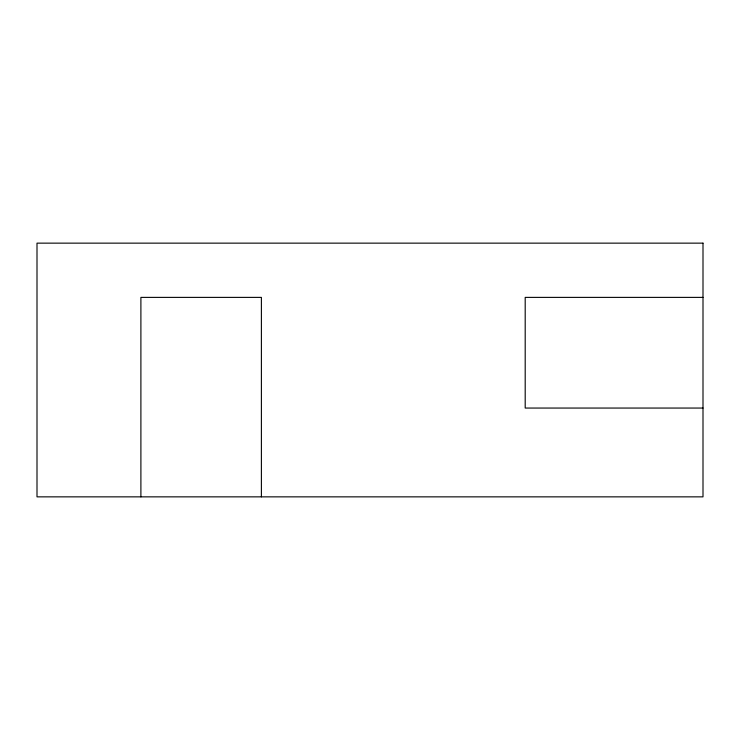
<?xml version="1.0" encoding="UTF-8"?>
<svg xmlns="http://www.w3.org/2000/svg" width="740" height="740" viewBox="0 0 740 740"><rect width="100%" height="100%" fill="white"/><g stroke="black" fill="none" stroke-linecap="round" stroke-linejoin="round"><path stroke-width="1.11" d="M703 297.387L525.197 297.387L525.197 408.055L703 408.055M261.396 496.855L261.396 297.387L140.896 297.387L140.896 496.855M703 243.146L37 243.146L37 496.855L703 496.855L703 243.146"/></g></svg>
